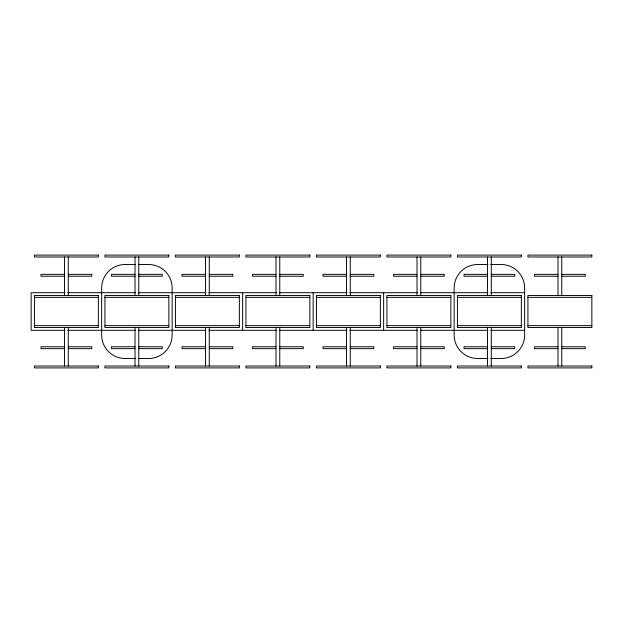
<?xml version="1.0" encoding="UTF-8"?>
<svg xmlns="http://www.w3.org/2000/svg" width="623" height="623" viewBox="0 0 623 623"><rect width="100%" height="100%" fill="white"/><g stroke="black" fill="none" stroke-linecap="round" stroke-linejoin="round"><path stroke-width="0.93" d="M135.487 264.502L125.145 264.502A23.503 23.503 0 0 0 101.65 287.997L101.65 335.003A23.503 23.503 0 0 0 125.145 358.498L135.487 358.498M138.306 264.502L148.648 264.502A23.503 23.503 0 0 1 172.15 287.997L172.15 335.003A23.503 23.503 0 0 1 148.648 358.498L138.306 358.498M487.98 264.502L477.639 264.502A23.503 23.503 0 0 0 454.144 287.997L454.144 335.003A23.503 23.503 0 0 0 477.639 358.498L487.98 358.498M490.799 264.502L501.141 264.502A23.503 23.503 0 0 1 524.644 287.997L524.644 335.003A23.503 23.503 0 0 1 501.141 358.498L490.799 358.498M64.519 274.354L41.017 274.354L41.017 276.23L64.519 276.23M68.281 274.354L91.776 274.354L91.776 276.23L68.281 276.23M135.02 274.354L111.517 274.354L111.517 276.23L135.02 276.23M138.781 274.354L162.276 274.354L162.276 276.23L138.781 276.23M205.52 274.354L182.017 274.354L182.017 276.23L205.52 276.23M209.273 274.354L232.776 274.354L232.776 276.23L209.273 276.23M276.012 274.354L252.517 274.354L252.517 276.23L276.012 276.23M279.774 274.354L303.276 274.354L303.276 276.23L279.774 276.23M346.513 274.354L323.018 274.354L323.018 276.23L346.513 276.23M350.274 274.354L373.777 274.354L373.777 276.23L350.274 276.23M417.013 274.354L393.51 274.354L393.51 276.23L417.013 276.23M420.774 274.354L444.269 274.354L444.269 276.23L420.774 276.23M487.513 274.354L464.01 274.354L464.01 276.23L487.513 276.23M491.274 274.354L514.769 274.354L514.769 276.23L491.274 276.23M558.013 274.354L534.511 274.354L534.511 276.23L558.013 276.23M561.767 274.354L585.27 274.354L585.27 276.23L561.767 276.23M64.948 292.701L31.15 292.701L31.15 330.299L64.948 330.299M67.845 292.701L135.448 292.701M138.345 292.701L205.948 292.701M208.845 292.701L276.448 292.701M279.345 292.701L346.949 292.701M349.846 292.701L417.441 292.701M420.338 292.701L487.941 292.701M490.838 292.701L524.644 292.701M34.436 297.358L98.356 297.358M104.937 297.358L168.856 297.358M175.437 297.358L239.357 297.358M245.937 297.358L309.857 297.358M316.437 297.358L380.357 297.358M386.938 297.358L450.85 297.358M457.43 297.358L521.35 297.358M527.93 297.358L591.85 297.358M34.436 325.642L98.356 325.642M104.937 325.642L168.856 325.642M175.437 325.642L239.357 325.642M245.937 325.642L309.857 325.642M316.437 325.642L380.357 325.642M386.938 325.642L450.85 325.642M457.43 325.642L521.35 325.642M527.93 325.642L591.85 325.642M67.845 330.299L135.448 330.299M138.345 330.299L205.948 330.299M208.845 330.299L276.448 330.299M279.345 330.299L346.949 330.299M349.846 330.299L417.441 330.299M420.338 330.299L487.941 330.299M490.838 330.299L524.644 330.299M64.519 346.77L41.017 346.77L41.017 348.646L64.519 348.646M68.281 346.77L91.776 346.77L91.776 348.646L68.281 348.646M135.02 346.77L111.517 346.77L111.517 348.646L135.02 348.646M138.781 346.77L162.276 346.77L162.276 348.646L138.781 348.646M205.52 346.77L182.017 346.77L182.017 348.646L205.52 348.646M209.273 346.77L232.776 346.77L232.776 348.646L209.273 348.646M276.012 346.77L252.517 346.77L252.517 348.646L276.012 348.646M279.774 346.77L303.276 346.77L303.276 348.646L279.774 348.646M346.513 346.77L323.018 346.77L323.018 348.646L346.513 348.646M350.274 346.77L373.777 346.77L373.777 348.646L350.274 348.646M417.013 346.77L393.51 346.77L393.51 348.646L417.013 348.646M420.774 346.77L444.269 346.77L444.269 348.646L420.774 348.646M487.513 346.77L464.01 346.77L464.01 348.646L487.513 348.646M491.274 346.77L514.769 346.77L514.769 348.646L491.274 348.646M558.013 346.77L534.511 346.77L534.511 348.646L558.013 348.646M561.767 346.77L585.27 346.77L585.27 348.646L561.767 348.646M561.767 256.98L561.767 295.481M561.767 327.519L561.767 366.02M558.013 256.98L558.013 295.481M558.013 327.519L558.013 366.02M491.274 256.98L491.274 295.481M491.274 327.519L491.274 366.02M487.513 256.98L487.513 295.481M487.513 327.519L487.513 366.02M420.774 256.98L420.774 295.481M420.774 327.519L420.774 366.02M417.013 256.98L417.013 295.481M417.013 327.519L417.013 366.02M383.643 292.701L383.643 330.299M350.274 256.98L350.274 295.481M350.274 327.519L350.274 366.02M346.513 256.98L346.513 295.481M346.513 327.519L346.513 366.02M313.143 292.701L313.143 330.299M279.774 256.98L279.774 295.481M279.774 327.519L279.774 366.02M276.012 256.98L276.012 295.481M276.012 327.519L276.012 366.02M242.643 292.701L242.643 330.299M209.273 256.98L209.273 295.481M209.273 327.519L209.273 366.02M205.52 256.98L205.52 295.481M205.52 327.519L205.52 366.02M138.781 256.98L138.781 295.481M138.781 327.519L138.781 366.02M135.02 256.98L135.02 295.481M135.02 327.519L135.02 366.02M68.281 256.98L68.281 295.481M68.281 327.519L68.281 366.02M64.519 256.98L64.519 295.481M64.519 327.519L64.519 366.02M98.356 255.103L34.436 255.103L34.436 256.98L98.356 256.98L98.356 255.103M168.856 255.103L104.937 255.103L104.937 256.98L168.856 256.98L168.856 255.103M239.357 255.103L175.437 255.103L175.437 256.98L239.357 256.98L239.357 255.103M309.857 255.103L245.937 255.103L245.937 256.98L309.857 256.98L309.857 255.103M380.357 255.103L316.437 255.103L316.437 256.98L380.357 256.98L380.357 255.103M450.85 255.103L386.938 255.103L386.938 256.98L450.85 256.98L450.85 255.103M521.35 255.103L457.43 255.103L457.43 256.98L521.35 256.98L521.35 255.103M591.85 255.103L527.93 255.103L527.93 256.98L591.85 256.98L591.85 255.103M98.356 295.481L34.436 295.481L34.436 327.519L98.356 327.519L98.356 295.481M168.856 295.481L104.937 295.481L104.937 327.519L168.856 327.519L168.856 295.481M239.357 295.481L175.437 295.481L175.437 327.519L239.357 327.519L239.357 295.481M309.857 295.481L245.937 295.481L245.937 327.519L309.857 327.519L309.857 295.481M380.357 295.481L316.437 295.481L316.437 327.519L380.357 327.519L380.357 295.481M450.85 295.481L386.938 295.481L386.938 327.519L450.85 327.519L450.85 295.481M521.35 295.481L457.43 295.481L457.43 327.519L521.35 327.519L521.35 295.481M591.85 295.481L527.93 295.481L527.93 327.519L591.85 327.519L591.85 295.481M98.356 366.02L34.436 366.02L34.436 367.897L98.356 367.897L98.356 366.02M168.856 366.02L104.937 366.02L104.937 367.897L168.856 367.897L168.856 366.02M239.357 366.02L175.437 366.02L175.437 367.897L239.357 367.897L239.357 366.02M309.857 366.02L245.937 366.02L245.937 367.897L309.857 367.897L309.857 366.02M380.357 366.02L316.437 366.02L316.437 367.897L380.357 367.897L380.357 366.02M450.85 366.02L386.938 366.02L386.938 367.897L450.85 367.897L450.85 366.02M521.35 366.02L457.43 366.02L457.43 367.897L521.35 367.897L521.35 366.02M591.85 366.02L527.93 366.02L527.93 367.897L591.85 367.897L591.85 366.02"/></g></svg>
